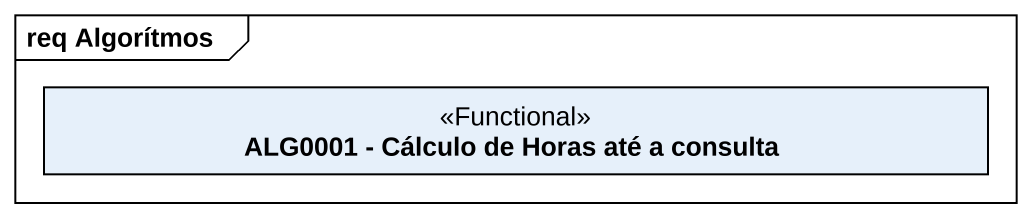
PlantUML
@startuml
mainframe req Algorítmos
hide circle
hide empty members
class "ALG0001 - Cálculo de Horas até a consulta" as ALG0001_Cálculo_de_Horas <<Functional>>
@enduml
